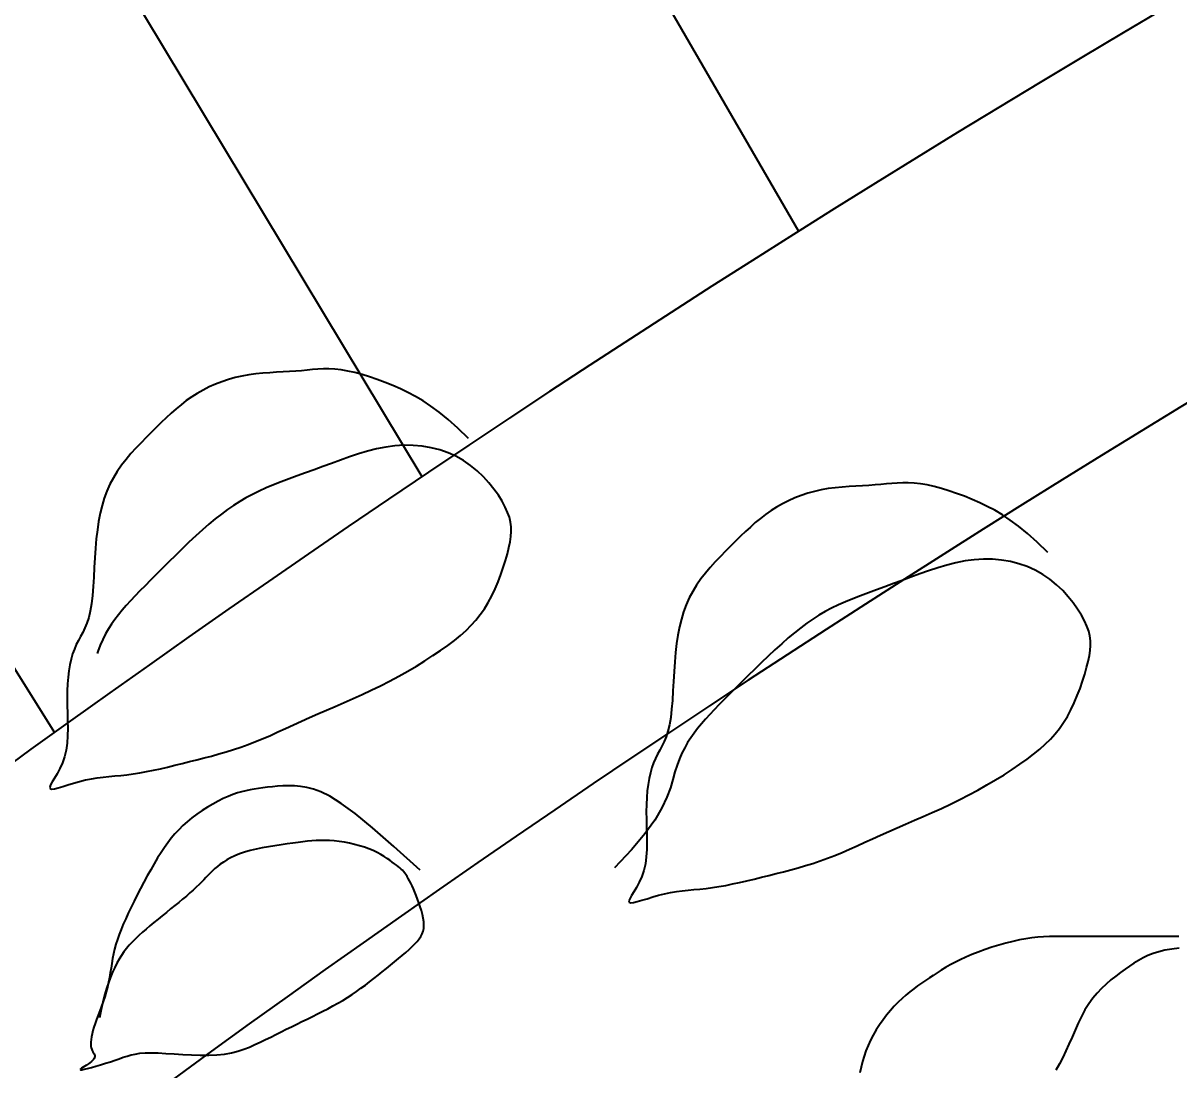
# Model space of a CAD drawing. Header units: inches. Extents: x 452443 to 881249, y 975131 to 1198310.
# Drawn here: x 566750 to 567409, y 1074899 to 1075496 of the extents above; entities that cross this region are included whole.
import ezdxf

# ---------------------------------------------------------------- set-up
doc = ezdxf.new("R2010")
doc.units = ezdxf.units.IN
doc.header["$LTSCALE"] = 3.5
doc.header["$MEASUREMENT"] = 0
for name, color, linetype in [('hatch', 4, 'Continuous'), ('Net thay', 140, 'Continuous'), ('Q-CAY', 94, 'Continuous'), ('thuocdo', 3, 'Continuous')]:
    doc.layers.add(name, color=color, linetype=linetype)
doc.styles.add('romand', font='romand.shx')
doc.dimstyles.new('TL100', dxfattribs={"dimscale": 100, "dimtxt": 2.5, "dimasz": 2, "dimexe": 2, "dimexo": 1, "dimgap": 1, "dimtad": 1, "dimdec": 0, "dimzin": 0, "dimdsep": 46, "dimtxsty": 'romand', "dimblk": 'ARCHTICK', "dimcen": 2, "dimdle": 2, "dimclrd": 256, "dimclre": 256, "dimclrt": 7, "dimadec": 0, "dimazin": 0, "dimtfac": 0.004, "dimtdec": 0, "dimtmove": 2, "dimatfit": 3, "dimfxl": 1, "dimtolj": 1, "dimtzin": 0, "dimlwd": 20, "dimlwe": 20, "dimarcsym": 1})

# ---------------------------------------------------------------- blocks, each defined once
blk = doc.blocks.new('mb-cay30')
for p, q in [((-955.63, 342.92), (-959.62, 342.53)), ((-951.68, 343.22), (-955.63, 342.92)), ((-947.79, 343.46), (-951.68, 343.22)), ((-944, 343.66), (-947.79, 343.46)), ((-940.34, 343.86), (-944, 343.66)), ((-936.84, 344.1), (-940.34, 343.86)), ((-933.53, 344.38), (-936.84, 344.1)), ((-930.35, 344.7), (-933.53, 344.38)), ((-927.26, 344.99), (-930.35, 344.7)), ((-924.19, 345.23), (-927.26, 344.99)), ((-921.09, 345.37), (-924.19, 345.23)), ((-917.9, 345.37), (-921.09, 345.37)), ((-914.56, 345.19), (-917.9, 345.37)), ((-911.01, 344.79), (-914.56, 345.19)), ((-907.22, 344.14), (-911.01, 344.79)), ((-903.22, 343.25), (-907.22, 344.14)), ((-899.04, 342.14), (-903.22, 343.25)), ((-982.66, 336.68), (-986.2, 335.09)), ((-979.01, 338.1), (-982.66, 336.68)), ((-975.27, 339.35), (-979.01, 338.1)), ((-971.45, 340.42), (-975.27, 339.35)), ((-967.56, 341.3), (-971.45, 340.42)), ((-963.61, 342), (-967.56, 341.3)), ((-959.62, 342.53), (-963.61, 342)), ((-894.73, 340.82), (-899.04, 342.14)), ((-890.35, 339.33), (-894.73, 340.82)), ((-885.92, 337.68), (-890.35, 339.33)), ((-881.51, 335.88), (-885.92, 337.68)), ((-992.97, 331.46), (-996.18, 329.43)), ((-989.65, 333.35), (-992.97, 331.46)), ((-986.2, 335.09), (-989.65, 333.35)), ((-877.14, 333.97), (-881.51, 335.88)), ((-872.86, 331.94), (-877.14, 333.97)), ((-868.58, 329.7), (-872.86, 331.94)), ((-864.23, 327.14), (-868.58, 329.7)), ((-1002.23, 324.99), (-1005.12, 322.6)), ((-999.26, 327.28), (-1002.23, 324.99)), ((-996.18, 329.43), (-999.26, 327.28)), ((-859.72, 324.15), (-864.23, 327.14)), ((-854.97, 320.63), (-859.72, 324.15)), ((-1010.75, 317.5), (-1013.54, 314.81)), ((-1007.95, 320.1), (-1010.75, 317.5)), ((-1005.12, 322.6), (-1007.95, 320.1)), ((-849.88, 316.45), (-854.97, 320.63)), ((-844.38, 311.51), (-849.88, 316.45)), ((-1016.35, 312.03), (-1019.2, 309.19)), ((-1013.54, 314.81), (-1016.35, 312.03)), ((-838.37, 305.7), (-844.38, 311.51)), ((-1025.03, 303.29), (-1027.94, 300.22)), ((-1022.1, 306.27), (-1025.03, 303.29)), ((-1019.2, 309.19), (-1022.1, 306.27)), ((-1030.8, 297.06), (-1033.55, 293.8)), ((-1027.94, 300.22), (-1030.8, 297.06)), ((-901.11, 296.88), (-906.26, 295.17)), ((-895.93, 298.43), (-901.11, 296.88)), ((-890.72, 299.75), (-895.93, 298.43)), ((-885.49, 300.8), (-890.72, 299.75)), ((-880.26, 301.51), (-885.49, 300.8)), ((-875.03, 301.83), (-880.26, 301.51)), ((-869.83, 301.77), (-875.03, 301.83)), ((-864.69, 301.31), (-869.83, 301.77)), ((-859.66, 300.46), (-864.69, 301.31)), ((-854.75, 299.22), (-859.66, 300.46)), ((-850.01, 297.58), (-854.75, 299.22)), ((-845.47, 295.55), (-850.01, 297.58)), ((-1036.17, 290.43), (-1038.61, 286.96)), ((-1033.55, 293.8), (-1036.17, 290.43)), ((-916.43, 291.49), (-921.44, 289.64)), ((-911.37, 293.36), (-916.43, 291.49)), ((-906.26, 295.17), (-911.37, 293.36)), ((-841.15, 293.13), (-845.47, 295.55)), ((-837.09, 290.33), (-841.15, 293.13)), ((-833.31, 287.22), (-837.09, 290.33)), ((-1038.61, 286.96), (-1040.82, 283.35)), ((-935.99, 284.36), (-940.63, 282.66)), ((-931.23, 286.08), (-935.99, 284.36)), ((-926.38, 287.84), (-931.23, 286.08)), ((-921.44, 289.64), (-926.38, 287.84)), ((-829.83, 283.88), (-833.31, 287.22)), ((-826.65, 280.39), (-829.83, 283.88)), ((-1042.78, 279.62), (-1044.5, 275.74)), ((-1040.82, 283.35), (-1042.78, 279.62)), ((-953.71, 277.48), (-957.73, 275.67)), ((-949.51, 279.23), (-953.71, 277.48)), ((-945.14, 280.95), (-949.51, 279.23)), ((-940.63, 282.66), (-945.14, 280.95)), ((-823.81, 276.83), (-826.65, 280.39)), ((-821.3, 273.3), (-823.81, 276.83)), ((-633.25, 277.09), (-637.2, 276.4)), ((-629.26, 277.62), (-633.25, 277.09)), ((-625.27, 278.02), (-629.26, 277.62)), ((-621.32, 278.32), (-625.27, 278.02)), ((-617.43, 278.55), (-621.32, 278.32)), ((-613.64, 278.75), (-617.43, 278.55)), ((-609.98, 278.95), (-613.64, 278.75)), ((-606.48, 279.18), (-609.98, 278.95)), ((-603.17, 279.47), (-606.48, 279.18)), ((-599.99, 279.78), (-603.17, 279.47)), ((-596.9, 280.07), (-599.99, 279.78)), ((-593.83, 280.31), (-596.9, 280.07)), ((-590.73, 280.45), (-593.83, 280.31)), ((-587.54, 280.45), (-590.73, 280.45)), ((-584.2, 280.27), (-587.54, 280.45)), ((-580.65, 279.87), (-584.2, 280.27)), ((-576.86, 279.22), (-580.65, 279.87)), ((-572.86, 278.32), (-576.86, 279.22)), ((-568.68, 277.21), (-572.86, 278.32)), ((-564.37, 275.89), (-568.68, 277.21)), ((-1045.99, 271.7), (-1047.27, 267.47)), ((-1044.5, 275.74), (-1045.99, 271.7)), ((-965.24, 271.85), (-968.81, 269.77)), ((-961.57, 273.81), (-965.24, 271.85)), ((-957.73, 275.67), (-961.57, 273.81)), ((-819.16, 269.86), (-821.3, 273.3)), ((-652.3, 271.78), (-655.85, 270.2)), ((-648.65, 273.2), (-652.3, 271.78)), ((-644.91, 274.45), (-648.65, 273.2)), ((-641.1, 275.52), (-644.91, 274.45)), ((-637.2, 276.4), (-641.1, 275.52)), ((-559.99, 274.4), (-564.37, 275.89)), ((-555.56, 272.74), (-559.99, 274.4)), ((-551.15, 270.95), (-555.56, 272.74)), ((-546.79, 269.03), (-551.15, 270.95)), ((-1047.27, 267.47), (-1048.34, 263.05)), ((-975.76, 265.18), (-979.22, 262.62)), ((-972.3, 267.56), (-975.76, 265.18)), ((-968.81, 269.77), (-972.3, 267.56)), ((-817.39, 266.6), (-819.16, 269.86)), ((-816.01, 263.58), (-817.39, 266.6)), ((-665.82, 264.55), (-668.9, 262.39)), ((-662.62, 266.57), (-665.82, 264.55)), ((-659.29, 268.46), (-662.62, 266.57)), ((-655.85, 270.2), (-659.29, 268.46)), ((-542.5, 267), (-546.79, 269.03)), ((-538.23, 264.76), (-542.5, 267)), ((-533.88, 262.2), (-538.23, 264.76)), ((-1049.24, 258.42), (-1049.98, 253.55)), ((-1048.34, 263.05), (-1049.24, 258.42)), ((-982.74, 259.84), (-986.34, 256.82)), ((-979.22, 262.62), (-982.74, 259.84)), ((-815, 260.74), (-816.01, 263.58)), ((-814.33, 258.02), (-815, 260.74)), ((-813.98, 255.34), (-814.33, 258.02)), ((-674.77, 257.71), (-677.6, 255.21)), ((-671.88, 260.11), (-674.77, 257.71)), ((-668.9, 262.39), (-671.88, 260.11)), ((-529.37, 259.21), (-533.88, 262.2)), ((-524.62, 255.68), (-529.37, 259.21)), ((-1049.98, 253.55), (-1050.57, 248.45)), ((-990.06, 253.56), (-993.87, 250.09)), ((-986.34, 256.82), (-990.06, 253.56)), ((-814.14, 249.81), (-813.92, 252.63)), ((-813.92, 252.63), (-813.98, 255.34)), ((-680.4, 252.61), (-683.19, 249.92)), ((-677.6, 255.21), (-680.4, 252.61)), ((-519.53, 251.5), (-524.62, 255.68)), ((-514.03, 246.55), (-519.53, 251.5)), ((-1050.57, 248.45), (-1051.03, 243.1)), ((-997.73, 246.48), (-1001.6, 242.77)), ((-993.87, 250.09), (-997.73, 246.48)), ((-815.28, 243.56), (-814.6, 246.81)), ((-814.6, 246.81), (-814.14, 249.81)), ((-688.85, 244.31), (-691.76, 241.4)), ((-686, 247.15), (-688.85, 244.31)), ((-683.19, 249.92), (-686, 247.15)), ((-508.02, 240.74), (-514.03, 246.55)), ((-1051.4, 237.59), (-1051.72, 232.04)), ((-1051.03, 243.1), (-1051.4, 237.59)), ((-1005.44, 239.04), (-1009.2, 235.32)), ((-1001.6, 242.77), (-1005.44, 239.04)), ((-817.22, 236.2), (-816.16, 240)), ((-816.16, 240), (-815.28, 243.56)), ((-694.69, 238.41), (-697.6, 235.34)), ((-691.76, 241.4), (-694.69, 238.41)), ((-1051.72, 232.04), (-1052.03, 226.54)), ((-1012.85, 231.69), (-1016.34, 228.2)), ((-1009.2, 235.32), (-1012.85, 231.69)), ((-819.89, 228.11), (-818.47, 232.21)), ((-818.47, 232.21), (-817.22, 236.2)), ((-700.46, 232.18), (-703.21, 228.93)), ((-697.6, 235.34), (-700.46, 232.18)), ((-570.77, 231.95), (-575.92, 230.25)), ((-565.58, 233.49), (-570.77, 231.95)), ((-560.37, 234.82), (-565.58, 233.49)), ((-555.15, 235.86), (-560.37, 234.82)), ((-549.91, 236.57), (-555.15, 235.86)), ((-544.68, 236.89), (-549.91, 236.57)), ((-539.48, 236.83), (-544.68, 236.89)), ((-534.35, 236.37), (-539.48, 236.83)), ((-529.32, 235.51), (-534.35, 236.37)), ((-524.41, 234.27), (-529.32, 235.51)), ((-519.67, 232.63), (-524.41, 234.27)), ((-515.13, 230.6), (-519.67, 232.63)), ((-1052.03, 226.54), (-1052.38, 221.21)), ((-1019.64, 224.89), (-1022.76, 221.75)), ((-1016.34, 228.2), (-1019.64, 224.89)), ((-821.47, 223.98), (-819.89, 228.11)), ((-705.83, 225.56), (-708.27, 222.09)), ((-703.21, 228.93), (-705.83, 225.56)), ((-591.1, 224.72), (-596.04, 222.92)), ((-586.1, 226.57), (-591.1, 224.72)), ((-581.03, 228.43), (-586.1, 226.57)), ((-575.92, 230.25), (-581.03, 228.43)), ((-510.81, 228.17), (-515.13, 230.6)), ((-506.76, 225.37), (-510.81, 228.17)), ((-502.98, 222.26), (-506.76, 225.37)), ((-1052.38, 221.21), (-1052.8, 216.14)), ((-1025.69, 218.76), (-1028.46, 215.89)), ((-1022.76, 221.75), (-1025.69, 218.76)), ((-825.09, 215.93), (-823.21, 219.9)), ((-823.21, 219.9), (-821.47, 223.98)), ((-710.49, 218.48), (-712.45, 214.75)), ((-708.27, 222.09), (-710.49, 218.48)), ((-610.3, 217.74), (-614.81, 216.04)), ((-605.65, 219.45), (-610.3, 217.74)), ((-600.9, 221.17), (-605.65, 219.45)), ((-596.04, 222.92), (-600.9, 221.17)), ((-499.49, 218.92), (-502.98, 222.26)), ((-496.32, 215.43), (-499.49, 218.92)), ((-1053.33, 211.46), (-1054.02, 207.25)), ((-1052.8, 216.14), (-1053.33, 211.46)), ((-1031.06, 213.12), (-1033.5, 210.43)), ((-1028.46, 215.89), (-1031.06, 213.12)), ((-829.28, 208.6), (-827.12, 212.14)), ((-827.12, 212.14), (-825.09, 215.93)), ((-712.45, 214.75), (-714.17, 210.87)), ((-623.38, 212.57), (-627.4, 210.77)), ((-619.18, 214.32), (-623.38, 212.57)), ((-614.81, 216.04), (-619.18, 214.32)), ((-493.47, 211.87), (-496.32, 215.43)), ((-490.97, 208.33), (-493.47, 211.87)), ((-1054.02, 207.25), (-1054.89, 203.6)), ((-1037.96, 205.16), (-1039.99, 202.53)), ((-1035.8, 207.78), (-1037.96, 205.16)), ((-1033.5, 210.43), (-1035.8, 207.78)), ((-834.09, 202.14), (-831.6, 205.28)), ((-831.6, 205.28), (-829.28, 208.6)), ((-715.66, 206.83), (-716.94, 202.6)), ((-714.17, 210.87), (-715.66, 206.83)), ((-638.48, 204.87), (-641.97, 202.66)), ((-634.91, 206.94), (-638.48, 204.87)), ((-631.23, 208.9), (-634.91, 206.94)), ((-627.4, 210.77), (-631.23, 208.9)), ((-488.83, 204.89), (-490.97, 208.33)), ((-487.06, 201.63), (-488.83, 204.89)), ((-1055.92, 200.44), (-1057.07, 197.64)), ((-1054.89, 203.6), (-1055.92, 200.44)), ((-1041.89, 199.86), (-1043.67, 197.1)), ((-1039.99, 202.53), (-1041.89, 199.86)), ((-839.73, 196.23), (-836.79, 199.14)), ((-836.79, 199.14), (-834.09, 202.14)), ((-718.02, 198.18), (-718.92, 193.55)), ((-716.94, 202.6), (-718.02, 198.18)), ((-645.43, 200.28), (-648.9, 197.72)), ((-641.97, 202.66), (-645.43, 200.28)), ((-485.68, 198.61), (-487.06, 201.63)), ((-484.67, 195.77), (-485.68, 198.61)), ((-1059.54, 192.77), (-1060.78, 190.46)), ((-1058.29, 195.12), (-1059.54, 192.77)), ((-1057.07, 197.64), (-1058.29, 195.12)), ((-1045.33, 194.21), (-1046.87, 191.13)), ((-1043.67, 197.1), (-1045.33, 194.21)), ((-846.37, 190.56), (-842.91, 193.39)), ((-842.91, 193.39), (-839.73, 196.23)), ((-718.92, 193.55), (-719.66, 188.69)), ((-656.02, 191.93), (-659.74, 188.67)), ((-652.41, 194.94), (-656.02, 191.93)), ((-648.9, 197.72), (-652.41, 194.94)), ((-484, 193.05), (-484.67, 195.77)), ((-483.65, 190.37), (-484, 193.05)), ((-1063.08, 185.61), (-1064.06, 182.86)), ((-1061.97, 188.12), (-1063.08, 185.61)), ((-1060.78, 190.46), (-1061.97, 188.12)), ((-1048.3, 187.83), (-1049.63, 184.26)), ((-1046.87, 191.13), (-1048.3, 187.83)), ((-858.59, 181.85), (-854.22, 184.8)), ((-854.22, 184.8), (-850.14, 187.7)), ((-850.14, 187.7), (-846.37, 190.56)), ((-719.66, 188.69), (-720.25, 183.58)), ((-663.55, 185.2), (-667.41, 181.59)), ((-659.74, 188.67), (-663.55, 185.2)), ((-484.28, 181.84), (-483.82, 184.84)), ((-483.82, 184.84), (-483.6, 187.66)), ((-483.6, 187.66), (-483.65, 190.37)), ((-1064.91, 179.87), (-1065.62, 176.65)), ((-1064.06, 182.86), (-1064.91, 179.87)), ((-1049.63, 184.26), (-1050.02, 183.04)), ((-868.02, 175.92), (-863.2, 178.88)), ((-863.2, 178.88), (-858.59, 181.85)), ((-720.71, 178.23), (-721.08, 172.73)), ((-720.25, 183.58), (-720.71, 178.23)), ((-667.41, 181.59), (-671.28, 177.89)), ((-485.84, 175.04), (-484.96, 178.59)), ((-484.96, 178.59), (-484.28, 181.84)), ((-1066.21, 173.22), (-1066.66, 169.59)), ((-1065.62, 176.65), (-1066.21, 173.22)), ((-878.1, 170.13), (-873, 173)), ((-873, 173), (-868.02, 175.92)), ((-721.08, 172.73), (-721.4, 167.17)), ((-675.12, 174.15), (-678.88, 170.44)), ((-671.28, 177.89), (-675.12, 174.15)), ((-486.91, 171.23), (-485.84, 175.04)), ((-1066.99, 165.78), (-1067.18, 161.8)), ((-1066.66, 169.59), (-1066.99, 165.78)), ((-888.52, 164.67), (-883.29, 167.34)), ((-883.29, 167.34), (-878.1, 170.13)), ((-721.4, 167.17), (-721.72, 161.68)), ((-682.53, 166.81), (-686.03, 163.32)), ((-678.88, 170.44), (-682.53, 166.81)), ((-489.58, 163.15), (-488.16, 167.24)), ((-488.16, 167.24), (-486.91, 171.23)), ((-1067.18, 161.8), (-1067.24, 157.68)), ((-904.15, 157.33), (-898.96, 159.67)), ((-898.96, 159.67), (-893.75, 162.11)), ((-893.75, 162.11), (-888.52, 164.67)), ((-721.72, 161.68), (-722.07, 156.34)), ((-689.33, 160.01), (-692.45, 156.87)), ((-686.03, 163.32), (-689.33, 160.01)), ((-492.9, 154.93), (-491.16, 159.02)), ((-491.16, 159.02), (-489.58, 163.15)), ((-1067.24, 157.68), (-1067.19, 153.44)), ((-1067.19, 153.44), (-1067.06, 149.11)), ((-919.33, 150.72), (-914.35, 152.87)), ((-914.35, 152.87), (-909.28, 155.07)), ((-909.28, 155.07), (-904.15, 157.33)), ((-722.07, 156.34), (-722.49, 151.28)), ((-695.39, 153.89), (-698.15, 151.02)), ((-692.45, 156.87), (-695.39, 153.89)), ((-494.79, 150.96), (-492.9, 154.93)), ((-1067.06, 149.11), (-1066.94, 144.75)), ((-933.64, 144.42), (-929, 146.51)), ((-929, 146.51), (-924.22, 148.61)), ((-924.22, 148.61), (-919.33, 150.72)), ((-723.03, 146.59), (-723.72, 142.39)), ((-722.49, 151.28), (-723.03, 146.59)), ((-703.2, 145.56), (-705.5, 142.91)), ((-700.75, 148.25), (-703.2, 145.56)), ((-698.15, 151.02), (-700.75, 148.25)), ((-498.98, 143.64), (-496.81, 147.18)), ((-496.81, 147.18), (-494.79, 150.96)), ((-1066.88, 140.4), (-1066.95, 136.12)), ((-1066.94, 144.75), (-1066.88, 140.4)), ((-946.97, 138.31), (-942.61, 140.3)), ((-942.61, 140.3), (-938.18, 142.35)), ((-938.18, 142.35), (-933.64, 144.42)), ((-724.59, 138.74), (-725.62, 135.57)), ((-723.72, 142.39), (-724.59, 138.74)), ((-707.66, 140.29), (-709.69, 137.66)), ((-705.5, 142.91), (-707.66, 140.29)), ((-503.79, 137.18), (-501.29, 140.32)), ((-501.29, 140.32), (-498.98, 143.64)), ((-1067.22, 131.96), (-1067.75, 127.96)), ((-1066.95, 136.12), (-1067.22, 131.96)), ((-963.89, 131.15), (-959.7, 132.79)), ((-959.7, 132.79), (-955.49, 134.53)), ((-955.49, 134.53), (-951.25, 136.38)), ((-951.25, 136.38), (-946.97, 138.31)), ((-726.77, 132.78), (-727.99, 130.26)), ((-725.62, 135.57), (-726.77, 132.78)), ((-713.37, 132.23), (-715.03, 129.34)), ((-711.59, 134.99), (-713.37, 132.23)), ((-709.69, 137.66), (-711.59, 134.99)), ((-509.43, 131.28), (-506.5, 134.18)), ((-506.5, 134.18), (-503.79, 137.18)), ((-1067.75, 127.96), (-1068.61, 124.17)), ((-984.83, 124.59), (-980.64, 125.74)), ((-980.64, 125.74), (-976.45, 126.96)), ((-976.45, 126.96), (-972.27, 128.25)), ((-972.27, 128.25), (-968.08, 129.64)), ((-968.08, 129.64), (-963.89, 131.15)), ((-730.49, 125.6), (-731.68, 123.25)), ((-729.24, 127.9), (-730.49, 125.6)), ((-727.99, 130.26), (-729.24, 127.9)), ((-716.58, 126.26), (-718.01, 122.96)), ((-715.03, 129.34), (-716.58, 126.26)), ((-519.84, 122.75), (-516.08, 125.61)), ((-516.08, 125.61), (-512.61, 128.43)), ((-512.61, 128.43), (-509.43, 131.28)), ((-1069.83, 120.64), (-1071.29, 117.41)), ((-1068.61, 124.17), (-1069.83, 120.64)), ((-1009.89, 118.31), (-1005.75, 119.31)), ((-1005.75, 119.31), (-1001.58, 120.33)), ((-1001.58, 120.33), (-997.4, 121.38)), ((-997.4, 121.38), (-993.21, 122.43)), ((-993.21, 122.43), (-989.02, 123.49)), ((-989.02, 123.49), (-984.83, 124.59)), ((-732.79, 120.75), (-733.77, 118)), ((-731.68, 123.25), (-732.79, 120.75)), ((-719.34, 119.39), (-720.57, 115.51)), ((-718.01, 122.96), (-719.34, 119.39)), ((-528.3, 116.9), (-523.93, 119.85)), ((-523.93, 119.85), (-519.84, 122.75)), ((-1072.85, 114.5), (-1074.36, 111.95)), ((-1071.29, 117.41), (-1072.85, 114.5)), ((-1053.36, 111.6), (-1050.02, 112.14)), ((-1050.02, 112.14), (-1046.71, 112.56)), ((-1046.71, 112.56), (-1043.38, 112.91)), ((-1043.38, 112.91), (-1040.02, 113.23)), ((-1040.02, 113.23), (-1036.61, 113.56)), ((-1036.61, 113.56), (-1033.11, 113.93)), ((-1033.11, 113.93), (-1029.51, 114.4)), ((-1029.51, 114.4), (-1025.78, 114.98)), ((-1025.78, 114.98), (-1021.94, 115.68)), ((-1021.94, 115.68), (-1018, 116.48)), ((-1018, 116.48), (-1013.97, 117.36)), ((-1013.97, 117.36), (-1009.89, 118.31)), ((-734.62, 115.01), (-735.33, 111.79)), ((-733.77, 118), (-734.62, 115.01)), ((-720.57, 115.51), (-721.75, 111.25)), ((-537.73, 110.98), (-532.91, 113.94)), ((-532.91, 113.94), (-528.3, 116.9)), ((-1076.65, 108.07), (-1077.13, 106.8)), ((-1077.13, 106.8), (-1076.97, 106.02)), ((-1076.97, 106.02), (-1076.08, 105.74)), ((-1075.68, 109.8), (-1076.65, 108.07)), ((-1076.08, 105.74), (-1074.5, 105.9)), ((-1074.36, 111.95), (-1075.68, 109.8)), ((-1074.5, 105.9), (-1072.35, 106.4)), ((-1072.35, 106.4), (-1069.73, 107.15)), ((-1069.73, 107.15), (-1066.76, 108.07)), ((-1066.76, 108.07), (-1063.53, 109.06)), ((-1063.53, 109.06), (-1060.15, 110.04)), ((-1060.15, 110.04), (-1056.73, 110.91)), ((-1056.73, 110.91), (-1053.36, 111.6)), ((-960.53, 105.67), (-962.92, 105.27)), ((-958.09, 106.04), (-960.53, 105.67)), ((-955.55, 106.39), (-958.09, 106.04)), ((-952.9, 106.75), (-955.55, 106.39)), ((-950.11, 107.09), (-952.9, 106.75)), ((-947.18, 107.37), (-950.11, 107.09)), ((-944.13, 107.56), (-947.18, 107.37)), ((-940.94, 107.62), (-944.13, 107.56)), ((-937.62, 107.51), (-940.94, 107.62)), ((-934.16, 107.19), (-937.62, 107.51)), ((-930.57, 106.64), (-934.16, 107.19)), ((-926.78, 105.75), (-930.57, 106.64)), ((-922.49, 104.2), (-926.78, 105.75)), ((-735.92, 108.36), (-736.38, 104.73)), ((-735.33, 111.79), (-735.92, 108.36)), ((-723.16, 106.5), (-725.14, 101.15)), ((-721.75, 111.25), (-723.16, 106.5)), ((-547.82, 105.19), (-542.71, 108.06)), ((-542.71, 108.06), (-537.73, 110.98)), ((-978.15, 100.29), (-981.09, 98.82)), ((-975.33, 101.57), (-978.15, 100.29)), ((-972.66, 102.63), (-975.33, 101.57)), ((-970.12, 103.5), (-972.66, 102.63)), ((-967.68, 104.21), (-970.12, 103.5)), ((-965.29, 104.79), (-967.68, 104.21)), ((-962.92, 105.27), (-965.29, 104.79)), ((-917.33, 101.6), (-922.49, 104.2)), ((-910.95, 97.57), (-917.33, 101.6)), ((-736.7, 100.92), (-736.9, 96.95)), ((-736.38, 104.73), (-736.7, 100.92)), ((-725.14, 101.15), (-728.02, 95.05)), ((-563.47, 97.18), (-558.23, 99.73)), ((-558.23, 99.73), (-553, 102.41)), ((-553, 102.41), (-547.82, 105.19)), ((-990.19, 93.43), (-993.15, 91.39)), ((-987.16, 95.36), (-990.19, 93.43)), ((-984.11, 97.17), (-987.16, 95.36)), ((-981.09, 98.82), (-984.11, 97.17)), ((-902.98, 91.73), (-910.95, 97.57)), ((-736.9, 96.95), (-736.96, 92.82)), ((-736.96, 92.82), (-736.91, 88.58)), ((-728.02, 95.05), (-732.12, 88.08)), ((-579, 90.14), (-573.87, 92.4)), ((-573.87, 92.4), (-568.68, 94.74)), ((-568.68, 94.74), (-563.47, 97.18)), ((-998.7, 87.09), (-1001.21, 84.86)), ((-996.01, 89.27), (-998.7, 87.09)), ((-993.15, 91.39), (-996.01, 89.27)), ((-893.06, 83.68), (-902.98, 91.73)), ((-732.12, 88.08), (-737.78, 80.12)), ((-736.91, 88.58), (-736.78, 84.25)), ((-593.94, 83.69), (-589.06, 85.8)), ((-589.06, 85.8), (-584.07, 87.95)), ((-584.07, 87.95), (-579, 90.14)), ((-1005.73, 80.2), (-1007.81, 77.74)), ((-1003.54, 82.57), (-1005.73, 80.2)), ((-1001.21, 84.86), (-1003.54, 82.57)), ((-880.83, 73.06), (-893.06, 83.68)), ((-737.78, 80.12), (-745.33, 71.04)), ((-736.78, 84.25), (-736.66, 79.89)), ((-736.66, 79.89), (-736.61, 75.54)), ((-607.9, 77.43), (-603.37, 79.51)), ((-603.37, 79.51), (-598.72, 81.59)), ((-598.72, 81.59), (-593.94, 83.69)), ((-1009.8, 75.15), (-1011.75, 72.42)), ((-1007.81, 77.74), (-1009.8, 75.15)), ((-952.34, 72.83), (-955.93, 72.17)), ((-948.73, 73.42), (-952.34, 72.83)), ((-945.18, 73.96), (-948.73, 73.42)), ((-941.76, 74.45), (-945.18, 73.96)), ((-938.53, 74.9), (-941.76, 74.45)), ((-935.53, 75.3), (-938.53, 74.9)), ((-932.75, 75.67), (-935.53, 75.3)), ((-930.13, 75.97), (-932.75, 75.67)), ((-927.61, 76.22), (-930.13, 75.97)), ((-925.15, 76.39), (-927.61, 76.22)), ((-922.69, 76.47), (-925.15, 76.39)), ((-920.18, 76.46), (-922.69, 76.47)), ((-917.58, 76.36), (-920.18, 76.46)), ((-914.85, 76.14), (-917.58, 76.36)), ((-912.01, 75.81), (-914.85, 76.14)), ((-909.11, 75.37), (-912.01, 75.81)), ((-906.19, 74.83), (-909.11, 75.37)), ((-903.28, 74.19), (-906.19, 74.83)), ((-900.43, 73.45), (-903.28, 74.19)), ((-897.69, 72.62), (-900.43, 73.45)), ((-895.09, 71.69), (-897.69, 72.62)), ((-865.92, 59.47), (-880.83, 73.06)), ((-736.61, 75.54), (-736.68, 71.27)), ((-620.98, 71.47), (-616.69, 73.4)), ((-616.69, 73.4), (-612.34, 75.39)), ((-612.34, 75.39), (-607.9, 77.43)), ((-1015.59, 66.45), (-1017.55, 63.18)), ((-1013.67, 69.53), (-1015.59, 66.45)), ((-1011.75, 72.42), (-1013.67, 69.53)), ((-973.96, 66.53), (-976.15, 65.34)), ((-971.56, 67.66), (-973.96, 66.53)), ((-968.91, 68.73), (-971.56, 67.66)), ((-966, 69.72), (-968.91, 68.73)), ((-962.84, 70.62), (-966, 69.72)), ((-959.46, 71.43), (-962.84, 70.62)), ((-955.93, 72.17), (-959.46, 71.43)), ((-892.67, 70.67), (-895.09, 71.69)), ((-890.43, 69.58), (-892.67, 70.67)), ((-888.37, 68.46), (-890.43, 69.58)), ((-886.47, 67.32), (-888.37, 68.46)), ((-884.75, 66.19), (-886.47, 67.32)), ((-883.18, 65.09), (-884.75, 66.19)), ((-745.33, 71.04), (-755.1, 60.72)), ((-736.95, 67.1), (-737.48, 63.1)), ((-736.68, 71.27), (-736.95, 67.1)), ((-637.81, 64.74), (-633.62, 66.25)), ((-633.62, 66.25), (-629.43, 67.88)), ((-629.43, 67.88), (-625.22, 69.63)), ((-625.22, 69.63), (-620.98, 71.47)), ((-1019.53, 59.76), (-1021.5, 56.22)), ((-1017.55, 63.18), (-1019.53, 59.76)), ((-983.04, 60.34), (-984.39, 59.1)), ((-981.55, 61.6), (-983.04, 60.34)), ((-979.92, 62.86), (-981.55, 61.6)), ((-978.13, 64.11), (-979.92, 62.86)), ((-976.15, 65.34), (-978.13, 64.11)), ((-881.77, 64.06), (-883.18, 65.09)), ((-880.52, 63.11), (-881.77, 64.06)), ((-879.41, 62.27), (-880.52, 63.11)), ((-878.43, 61.5), (-879.41, 62.27)), ((-877.55, 60.79), (-878.43, 61.5)), ((-876.76, 60.1), (-877.55, 60.79)), ((-876.03, 59.41), (-876.76, 60.1)), ((-875.35, 58.67), (-876.03, 59.41)), ((-737.48, 63.1), (-738.34, 59.31)), ((-658.75, 58.6), (-654.56, 59.7)), ((-654.56, 59.7), (-650.38, 60.85)), ((-650.38, 60.85), (-646.19, 62.06)), ((-646.19, 62.06), (-642, 63.35)), ((-642, 63.35), (-637.81, 64.74)), ((-1021.5, 56.22), (-1023.46, 52.6)), ((-989.3, 54.03), (-990.6, 52.67)), ((-988.07, 55.34), (-989.3, 54.03)), ((-986.87, 56.61), (-988.07, 55.34)), ((-985.65, 57.86), (-986.87, 56.61)), ((-984.39, 59.1), (-985.65, 57.86)), ((-874.69, 57.86), (-875.35, 58.67)), ((-874.03, 56.95), (-874.69, 57.86)), ((-873.36, 55.92), (-874.03, 56.95)), ((-872.67, 54.76), (-873.36, 55.92)), ((-871.97, 53.47), (-872.67, 54.76)), ((-871.24, 52.05), (-871.97, 53.47)), ((-739.56, 55.78), (-741.03, 52.55)), ((-738.34, 59.31), (-739.56, 55.78)), ((-683.71, 52.48), (-679.62, 53.43)), ((-679.62, 53.43), (-675.49, 54.42)), ((-675.49, 54.42), (-671.32, 55.45)), ((-671.32, 55.45), (-667.13, 56.49)), ((-667.13, 56.49), (-662.94, 57.54)), ((-662.94, 57.54), (-658.75, 58.6)), ((-1025.38, 48.96), (-1027.25, 45.33)), ((-1023.46, 52.6), (-1025.38, 48.96)), ((-997.17, 46.48), (-999.2, 44.74)), ((-995.28, 48.15), (-997.17, 46.48)), ((-993.55, 49.74), (-995.28, 48.15)), ((-992, 51.24), (-993.55, 49.74)), ((-990.6, 52.67), (-992, 51.24)), ((-870.5, 50.5), (-871.24, 52.05)), ((-869.74, 48.82), (-870.5, 50.5)), ((-868.96, 47.01), (-869.74, 48.82)), ((-868.17, 45.07), (-868.96, 47.01)), ((-744.1, 47.1), (-745.42, 44.94)), ((-742.59, 49.64), (-744.1, 47.1)), ((-741.03, 52.55), (-742.59, 49.64)), ((-726.47, 46.04), (-723.1, 46.74)), ((-723.1, 46.74), (-719.76, 47.27)), ((-719.76, 47.27), (-716.44, 47.7)), ((-716.44, 47.7), (-713.12, 48.04)), ((-713.12, 48.04), (-709.76, 48.36)), ((-709.76, 48.36), (-706.34, 48.68)), ((-706.34, 48.68), (-702.85, 49.06)), ((-702.85, 49.06), (-699.24, 49.52)), ((-699.24, 49.52), (-695.51, 50.11)), ((-695.51, 50.11), (-691.67, 50.81)), ((-691.67, 50.81), (-687.73, 51.6)), ((-687.73, 51.6), (-683.71, 52.48)), ((-1029.04, 41.77), (-1030.74, 38.3)), ((-1027.25, 45.33), (-1029.04, 41.77)), ((-1003.58, 41.11), (-1005.88, 39.23)), ((-1001.34, 42.95), (-1003.58, 41.11)), ((-999.2, 44.74), (-1001.34, 42.95)), ((-867.36, 43.01), (-868.17, 45.07)), ((-866.56, 40.86), (-867.36, 43.01)), ((-865.8, 38.65), (-866.56, 40.86)), ((-746.39, 43.21), (-746.87, 41.94)), ((-746.87, 41.94), (-746.72, 41.16)), ((-746.72, 41.16), (-745.82, 40.89)), ((-745.42, 44.94), (-746.39, 43.21)), ((-745.82, 40.89), (-744.24, 41.04)), ((-744.24, 41.04), (-742.09, 41.54)), ((-742.09, 41.54), (-739.47, 42.3)), ((-739.47, 42.3), (-736.5, 43.21)), ((-736.5, 43.21), (-733.27, 44.2)), ((-733.27, 44.2), (-729.89, 45.18)), ((-729.89, 45.18), (-726.47, 46.04)), ((-1032.33, 34.98), (-1033.81, 31.78)), ((-1030.74, 38.3), (-1032.33, 34.98)), ((-1012.99, 33.51), (-1015.35, 31.6)), ((-1010.61, 35.42), (-1012.99, 33.51)), ((-1008.23, 37.33), (-1010.61, 35.42)), ((-1005.88, 39.23), (-1008.23, 37.33)), ((-865.12, 36.42), (-865.8, 38.65)), ((-864.54, 34.21), (-865.12, 36.42)), ((-864.09, 32.05), (-864.54, 34.21)), ((-1035.17, 28.7), (-1036.41, 25.72)), ((-1033.81, 31.78), (-1035.17, 28.7)), ((-1019.95, 27.8), (-1022.17, 25.91)), ((-1017.67, 29.7), (-1019.95, 27.8)), ((-1015.35, 31.6), (-1017.67, 29.7)), ((-863.8, 30), (-864.09, 32.05)), ((-863.83, 26.29), (-863.71, 28.07)), ((-863.71, 28.07), (-863.8, 30)), ((-1038.52, 19.99), (-1039.4, 17.21)), ((-1037.53, 22.82), (-1038.52, 19.99)), ((-1036.41, 25.72), (-1037.53, 22.82)), ((-1028.26, 20.32), (-1030.06, 18.48)), ((-1026.34, 22.17), (-1028.26, 20.32)), ((-1024.3, 24.03), (-1026.34, 22.17)), ((-1022.17, 25.91), (-1024.3, 24.03)), ((-867.58, 18.81), (-866.43, 20.23)), ((-866.43, 20.23), (-865.47, 21.66)), ((-865.47, 21.66), (-864.71, 23.12)), ((-864.71, 23.12), (-864.16, 24.66)), ((-864.16, 24.66), (-863.83, 26.29)), ((-520.55, 20.35), (-524.16, 19.7)), ((-517.06, 20.84), (-520.55, 20.35)), ((-513.68, 21.19), (-517.06, 20.84)), ((-510.34, 21.43), (-513.68, 21.19)), ((-506.99, 21.57), (-510.34, 21.43)), ((-503.61, 21.64), (-506.99, 21.57)), ((-500.13, 21.67), (-503.61, 21.64)), ((-496.51, 21.67), (-500.13, 21.67)), ((-492.66, 21.67), (-496.51, 21.67)), ((-488.3, 21.67), (-492.66, 21.67)), ((-483.1, 21.67), (-488.3, 21.67)), ((-476.75, 21.67), (-483.1, 21.67)), ((-468.92, 21.67), (-476.75, 21.67)), ((-459.28, 21.67), (-468.92, 21.67)), ((-447.51, 21.67), (-459.28, 21.67)), ((-433.29, 21.67), (-447.51, 21.67)), ((-1040.14, 14.46), (-1040.76, 11.74)), ((-1039.4, 17.21), (-1040.14, 14.46)), ((-1033.32, 14.76), (-1034.8, 12.82)), ((-1031.74, 16.64), (-1033.32, 14.76)), ((-1030.06, 18.48), (-1031.74, 16.64)), ((-874.1, 12.6), (-872.21, 14.27)), ((-872.21, 14.27), (-870.48, 15.86)), ((-870.48, 15.86), (-868.94, 17.37)), ((-868.94, 17.37), (-867.58, 18.81)), ((-543.79, 14.17), (-547.64, 12.76)), ((-539.85, 15.5), (-543.79, 14.17)), ((-535.85, 16.75), (-539.85, 15.5)), ((-531.87, 17.88), (-535.85, 16.75)), ((-527.95, 18.87), (-531.87, 17.88)), ((-524.16, 19.7), (-527.95, 18.87)), ((-441.19, 13.78), (-444.72, 12.95)), ((-437.31, 14.43), (-441.19, 13.78)), ((-433.15, 14.92), (-437.31, 14.43)), ((-1041.28, 9.02), (-1041.74, 6.32)), ((-1040.76, 11.74), (-1041.28, 9.02)), ((-1037.55, 8.64), (-1038.84, 6.36)), ((-1036.21, 10.79), (-1037.55, 8.64)), ((-1034.8, 12.82), (-1036.21, 10.79)), ((-882.81, 5.35), (-880.5, 7.23)), ((-880.5, 7.23), (-878.27, 9.07)), ((-878.27, 9.07), (-876.12, 10.87)), ((-876.12, 10.87), (-874.1, 12.6)), ((-560.94, 6.87), (-563.69, 5.39)), ((-557.99, 8.35), (-560.94, 6.87)), ((-554.79, 9.83), (-557.99, 8.35)), ((-551.32, 11.31), (-554.79, 9.83)), ((-547.64, 12.76), (-551.32, 11.31)), ((-456.29, 8), (-458.83, 6.42)), ((-453.66, 9.46), (-456.29, 8)), ((-450.9, 10.78), (-453.66, 9.46)), ((-447.93, 11.94), (-450.9, 10.78)), ((-444.72, 12.95), (-447.93, 11.94)), ((-1042.59, 0.92), (-1043.05, -1.79)), ((-1042.17, 3.62), (-1042.59, 0.92)), ((-1041.31, 1.25), (-1042.5, -1.62)), ((-1041.74, 6.32), (-1042.17, 3.62)), ((-1040.09, 3.9), (-1041.31, 1.25)), ((-1038.84, 6.36), (-1040.09, 3.9)), ((-889.92, -0.36), (-887.54, 1.55)), ((-887.54, 1.55), (-885.16, 3.46)), ((-885.16, 3.46), (-882.81, 5.35)), ((-571.04, 0.95), (-573.3, -0.53)), ((-568.71, 2.43), (-571.04, 0.95)), ((-566.27, 3.91), (-568.71, 2.43)), ((-563.69, 5.39), (-566.27, 3.91)), ((-466.54, 1.02), (-469.23, -1)), ((-463.91, 2.92), (-466.54, 1.02)), ((-461.35, 4.72), (-463.91, 2.92)), ((-458.83, 6.42), (-461.35, 4.72)), ((-1043.66, -4.73), (-1044.78, -8.1)), ((-1043.58, -4.5), (-1044.2, -7.23)), ((-1042.5, -1.62), (-1043.66, -4.73)), ((-1043.05, -1.79), (-1043.58, -4.5)), ((-899.63, -7.87), (-897.15, -6.03)), ((-897.15, -6.03), (-894.72, -4.16)), ((-894.72, -4.16), (-892.31, -2.27)), ((-892.31, -2.27), (-889.92, -0.36)), ((-582.2, -6.56), (-584.42, -8.18)), ((-579.97, -5.01), (-582.2, -6.56)), ((-577.75, -3.5), (-579.97, -5.01)), ((-575.53, -2.01), (-577.75, -3.5)), ((-573.3, -0.53), (-575.53, -2.01)), ((-474.65, -5.47), (-477.31, -7.97)), ((-471.95, -3.15), (-474.65, -5.47)), ((-469.23, -1), (-471.95, -3.15)), ((-1045.86, -11.77), (-1046.9, -15.76)), ((-1045.78, -12.71), (-1046.68, -15.43)), ((-1044.78, -8.1), (-1045.86, -11.77)), ((-1044.94, -9.97), (-1045.78, -12.71)), ((-1044.2, -7.23), (-1044.94, -9.97)), ((-910.07, -14.81), (-907.36, -13.15)), ((-907.36, -13.15), (-904.72, -11.43)), ((-904.72, -11.43), (-902.14, -9.67)), ((-902.14, -9.67), (-899.63, -7.87)), ((-588.86, -11.73), (-591.09, -13.7)), ((-586.64, -9.9), (-588.86, -11.73)), ((-584.42, -8.18), (-586.64, -9.9)), ((-479.88, -10.68), (-482.34, -13.62)), ((-477.31, -7.97), (-479.88, -10.68)), ((-1047.63, -18.1), (-1048.59, -20.7)), ((-1046.9, -15.76), (-1047.89, -20.09)), ((-1046.68, -15.43), (-1047.63, -18.1)), ((-921.46, -21.03), (-918.55, -19.53)), ((-918.55, -19.53), (-915.67, -17.99)), ((-915.67, -17.99), (-912.84, -16.42)), ((-912.84, -16.42), (-910.07, -14.81)), ((-595.53, -18.14), (-597.72, -20.61)), ((-593.31, -15.83), (-595.53, -18.14)), ((-591.09, -13.7), (-593.31, -15.83)), ((-484.65, -16.82), (-486.79, -20.28)), ((-482.34, -13.62), (-484.65, -16.82)), ((-1050.41, -25.64), (-1051.21, -27.92)), ((-1049.52, -23.22), (-1050.41, -25.64)), ((-1048.59, -20.7), (-1049.52, -23.22)), ((-1047.89, -20.09), (-1048.82, -24.78)), ((-933.3, -26.92), (-930.33, -25.46)), ((-930.33, -25.46), (-927.36, -23.99)), ((-927.36, -23.99), (-924.4, -22.52)), ((-924.4, -22.52), (-921.46, -21.03)), ((-601.95, -25.95), (-603.94, -28.77)), ((-599.87, -23.22), (-601.95, -25.95)), ((-597.72, -20.61), (-599.87, -23.22)), ((-488.77, -23.96), (-490.64, -27.8)), ((-486.79, -20.28), (-488.77, -23.96)), ((-1052.49, -32.06), (-1052.96, -33.91)), ((-1051.91, -30.07), (-1052.49, -32.06)), ((-1051.21, -27.92), (-1051.91, -30.07)), ((-948.15, -34.24), (-945.18, -32.78)), ((-945.18, -32.78), (-942.21, -31.31)), ((-942.21, -31.31), (-939.24, -29.85)), ((-939.24, -29.85), (-936.27, -28.38)), ((-936.27, -28.38), (-933.3, -26.92)), ((-605.81, -31.65), (-607.54, -34.59)), ((-603.94, -28.77), (-605.81, -31.65)), ((-492.43, -31.75), (-494.17, -35.74)), ((-490.64, -27.8), (-492.43, -31.75)), ((-1053.71, -38.57), (-1053.73, -39.83)), ((-1053.57, -37.17), (-1053.71, -38.57)), ((-1053.32, -35.61), (-1053.57, -37.17)), ((-1052.96, -33.91), (-1053.32, -35.61)), ((-960.09, -40.05), (-957.06, -38.63)), ((-957.06, -38.63), (-954.09, -37.17)), ((-954.09, -37.17), (-951.12, -35.7)), ((-951.12, -35.7), (-948.15, -34.24)), ((-609.11, -37.54), (-610.51, -40.51)), ((-607.54, -34.59), (-609.11, -37.54)), ((-494.17, -35.74), (-495.9, -39.72)), ((-1053.73, -39.83), (-1053.64, -40.94)), ((-1053.64, -40.94), (-1053.45, -41.91)), ((-1053.45, -41.91), (-1053.17, -42.75)), ((-1053.17, -42.75), (-1052.85, -43.48)), ((-1052.85, -43.48), (-1052.5, -44.13)), ((-1052.5, -44.13), (-1052.16, -44.72)), ((-1052.16, -44.72), (-1051.86, -45.26)), ((-1051.86, -45.26), (-1051.63, -45.77)), ((-1051.63, -45.77), (-1051.5, -46.29)), ((-1033, -46.54), (-1030.76, -45.91)), ((-1030.76, -45.91), (-1028.37, -45.39)), ((-1028.37, -45.39), (-1025.73, -45)), ((-1025.73, -45), (-1022.74, -44.76)), ((-1022.74, -44.76), (-1019.3, -44.69)), ((-1019.3, -44.69), (-1015.34, -44.8)), ((-1015.34, -44.8), (-1010.94, -45.03)), ((-1010.94, -45.03), (-1006.21, -45.34)), ((-1006.21, -45.34), (-1001.28, -45.66)), ((-1001.28, -45.66), (-996.26, -45.93)), ((-996.26, -45.93), (-991.25, -46.1)), ((-991.25, -46.1), (-986.39, -46.11)), ((-986.39, -46.11), (-981.78, -45.9)), ((-981.78, -45.9), (-977.51, -45.42)), ((-977.51, -45.42), (-973.56, -44.69)), ((-973.56, -44.69), (-969.89, -43.76)), ((-969.89, -43.76), (-966.46, -42.65)), ((-966.46, -42.65), (-963.2, -41.4)), ((-963.2, -41.4), (-960.09, -40.05)), ((-611.72, -43.5), (-612.78, -46.53)), ((-610.51, -40.51), (-611.72, -43.5)), ((-497.66, -43.63), (-499.47, -47.41)), ((-495.9, -39.72), (-497.66, -43.63)), ((-1057.14, -52.32), (-1058.13, -52.93)), ((-1056.09, -51.67), (-1057.14, -52.32)), ((-1055.08, -51), (-1056.09, -51.67)), ((-1054.17, -50.35), (-1055.08, -51)), ((-1053.4, -49.72), (-1054.17, -50.35)), ((-1052.76, -49.1), (-1053.4, -49.72)), ((-1053.39, -53.07), (-1050.84, -52.36)), ((-1052.25, -48.5), (-1052.76, -49.1)), ((-1051.87, -47.92), (-1052.25, -48.5)), ((-1051.61, -47.36), (-1051.87, -47.92)), ((-1051.49, -46.81), (-1051.61, -47.36)), ((-1051.5, -46.29), (-1051.49, -46.81)), ((-1050.84, -52.36), (-1048.09, -51.56)), ((-1048.09, -51.56), (-1045.27, -50.7)), ((-1045.27, -50.7), (-1042.49, -49.81)), ((-1042.49, -49.81), (-1039.86, -48.92)), ((-1039.86, -48.92), (-1037.45, -48.07)), ((-1037.45, -48.07), (-1035.2, -47.27)), ((-1035.2, -47.27), (-1033, -46.54)), ((-613.68, -49.63), (-614.45, -52.83)), ((-612.78, -46.53), (-613.68, -49.63)), ((-501.37, -51.03), (-503.34, -54.52)), ((-499.47, -47.41), (-501.37, -51.03)), ((-1059.55, -53.92), (-1059.79, -54.23)), ((-1059.79, -54.23), (-1059.58, -54.38)), ((-1059.58, -54.38), (-1058.84, -54.34)), ((-1058.96, -53.47), (-1059.55, -53.92)), ((-1058.13, -52.93), (-1058.96, -53.47)), ((-1058.84, -54.34), (-1057.51, -54.09)), ((-1057.51, -54.09), (-1055.66, -53.66)), ((-1055.66, -53.66), (-1053.39, -53.07)), ((-614.45, -52.83), (-615.09, -56.14))]:
    blk.add_line(p, q)
blk = doc.blocks.new('_ArchTick')
at = {"color": 0, "linetype": 'ByBlock', "const_width": 0.15}
blk.add_lwpolyline([(-0.5, -0.5), (0.5, 0.5)], dxfattribs=at)
blk = doc.blocks.new('*D1822')
at = {"layer": 'DEFPOINTS', "color": 0}
for p in [(568552.33, 1075639.87), (564552.33, 1073583.93), (568552.33, 1072971.19)]:
    blk.add_point(p, dxfattribs=at)
at = {"layer": 'thuocdo', "lineweight": 20}
for p, q in [((568552.33, 1075539.87), (568552.33, 1072771.19)), ((564552.33, 1073483.93), (564552.33, 1072771.19)), ((564352.33, 1072971.19), (568752.33, 1072971.19))]:
    blk.add_line(p, q, dxfattribs=at)
at = {"layer": 'thuocdo', "lineweight": 20, "xscale": 200, "yscale": 200, "zscale": 200, "rotation": 180}
blk.add_blockref('_ArchTick', (564552.33, 1072971.19), dxfattribs=at)
at = {"layer": 'thuocdo', "lineweight": 20, "xscale": 200, "yscale": 200, "zscale": 200}
blk.add_blockref('_ArchTick', (568552.33, 1072971.19), dxfattribs=at)
at = {"layer": 'thuocdo', "color": 7, "insert": (566552.33, 1073196.19), "char_height": 250, "attachment_point": 5, "style": 'romand'}
blk.add_mtext('\\A1;4000', dxfattribs=at)
blk = doc.blocks.new('*D1836')
at = {"layer": 'DEFPOINTS', "color": 0}
for p in [(560552.33, 1075754.86), (589052.33, 1075754.86), (589052.33, 1072354.52)]:
    blk.add_point(p, dxfattribs=at)
at = {"layer": 'thuocdo', "lineweight": 20}
for p, q in [((560552.33, 1075654.86), (560552.33, 1072154.52)), ((589052.33, 1075654.86), (589052.33, 1072154.52)), ((560352.33, 1072354.52), (589252.33, 1072354.52))]:
    blk.add_line(p, q, dxfattribs=at)
at = {"layer": 'thuocdo', "lineweight": 20, "xscale": 200, "yscale": 200, "zscale": 200, "rotation": 180}
blk.add_blockref('_ArchTick', (560552.33, 1072354.52), dxfattribs=at)
at = {"layer": 'thuocdo', "lineweight": 20, "xscale": 200, "yscale": 200, "zscale": 200}
blk.add_blockref('_ArchTick', (589052.33, 1072354.52), dxfattribs=at)
at = {"layer": 'thuocdo', "color": 7, "insert": (574802.33, 1072579.52), "char_height": 250, "attachment_point": 5, "style": 'romand'}
blk.add_mtext('\\A1;28500', dxfattribs=at)

msp = doc.modelspace()

# ---------------------------------------------------------------- linework, layer by layer
at = {"layer": 'hatch'}
for points in [[(565723.4, 1079111.88), (566118.84, 1077231.28), (567192.22, 1075377.61)], [(565413.87, 1078998.66), (565856.58, 1077099.75), (566977.43, 1075237.67)], [(565106.31, 1078880.22), (565598.12, 1076962.33), (566767.81, 1075091.66)]]:
    msp.add_lwpolyline(points, dxfattribs=at)
at = {"layer": 'Net thay'}
msp.add_lwpolyline([(572002.33, 1076437.36, 0.214395), (565843.38, 1074036.48), (572552.33, 1074036.48), (572552.33, 1075886.48)], format="xyb", dxfattribs=at)
msp.add_arc((571593.4, 1068387.23), 8260.5, 87.162507, 136.292958, dxfattribs=at)

# ---------------------------------------------------------------- block references
at = {"layer": 'Q-CAY', "ltscale": 100}
msp.add_blockref('mb-cay30', (567842.31, 1074953.74), dxfattribs=at)

# ---------------------------------------------------------------- dimensions: what is measured, and where the dimension line sits
at = {"layer": 'thuocdo'}
for base, p1, p2, picture, middle in [((589052.33, 1072354.52), (560552.33, 1075754.86), (589052.33, 1075754.86), '*D1836', (574802.33, 1072579.52)), ((568552.33, 1072971.19), (564552.33, 1073583.93), (568552.33, 1075639.87), '*D1822', (566552.33, 1073196.19))]:
    dim = msp.add_linear_dim(base=base, p1=p1, p2=p2, dimstyle='TL100', override={"dimarcsym": 1}, dxfattribs=at)
    dim.commit()
    dim.dimension.update_dxf_attribs({"geometry": picture, "text_midpoint": middle})

doc.saveas('drawing.dxf')
